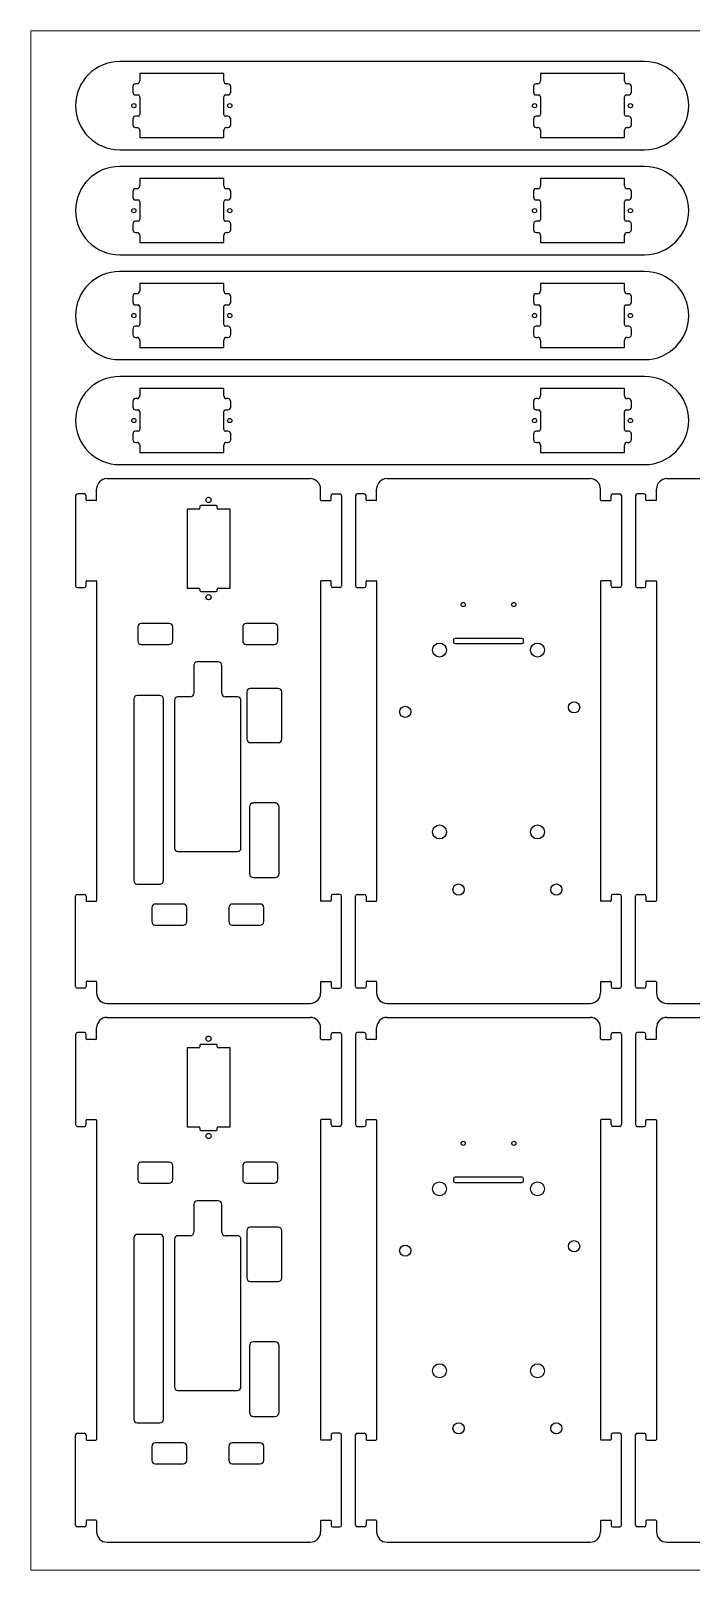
# Model space of a CAD drawing. Header units: inches. Extents: x 24 to 904, y -485 to 16.
# Drawn here: x 24.4 to 213.1, y -423.6 to 16.4 of the extents above; entities that cross this region are included whole.
import ezdxf

# ---------------------------------------------------------------- set-up
doc = ezdxf.new("R2010")
doc.units = ezdxf.units.IN
doc.header["$MEASUREMENT"] = 0
doc.layers.get('0').update_dxf_attribs({"lineweight": 18})

msp = doc.modelspace()

# ---------------------------------------------------------------- linework, layer by layer
for p, q in [((24.39, 16.45), (24.39, -423.55)), ((904.39, 16.45), (24.39, 16.45)), ((24.39, -423.55), (904.39, -423.55))]:
    msp.add_line(p, q)
at = {"color": 7, "linetype": 'Continuous', "lineweight": 25}
for p, q in [((199.79, 7.65), (49.79, 7.65)), ((53.54, 0.5), (53.54, -1.1)), ((54.74, 1.3), (54.34, 1.3)), ((79.54, 4.2), (55.54, 4.2)), ((55.54, 4.2), (55.54, 2.1)), ((79.54, 2.1), (79.54, 4.2)), ((80.74, 1.3), (80.34, 1.3)), ((81.54, -1.1), (81.54, 0.5)), ((168.04, 0.5), (168.04, -1.1)), ((169.24, 1.3), (168.84, 1.3)), ((194.04, 4.2), (170.04, 4.2)), ((170.04, 4.2), (170.04, 2.1)), ((194.04, 2.1), (194.04, 4.2)), ((195.24, 1.3), (194.84, 1.3)), ((196.04, -1.1), (196.04, 0.5)), ((54.34, -1.9), (55.04, -1.9)), ((55.54, -2.4), (55.54, -7.5)), ((79.54, -7.5), (79.54, -2.4)), ((80.04, -1.9), (80.74, -1.9)), ((168.84, -1.9), (169.54, -1.9)), ((170.04, -2.4), (170.04, -7.5)), ((194.04, -7.5), (194.04, -2.4)), ((194.54, -1.9), (195.24, -1.9)), ((55.04, -8), (54.34, -8)), ((80.74, -8), (80.04, -8)), ((169.54, -8), (168.84, -8)), ((195.24, -8), (194.54, -8)), ((53.54, -8.8), (53.54, -10.4)), ((54.34, -11.2), (54.74, -11.2)), ((55.54, -12), (55.54, -14.1)), ((79.54, -14.1), (79.54, -12)), ((80.34, -11.2), (80.74, -11.2)), ((81.54, -10.4), (81.54, -8.8)), ((168.04, -8.8), (168.04, -10.4)), ((168.84, -11.2), (169.24, -11.2)), ((170.04, -12), (170.04, -14.1)), ((194.04, -14.1), (194.04, -12)), ((194.84, -11.2), (195.24, -11.2)), ((196.04, -10.4), (196.04, -8.8)), ((49.79, -17.55), (199.79, -17.55)), ((55.54, -14.1), (79.54, -14.1)), ((170.04, -14.1), (194.04, -14.1)), ((199.79, -22.35), (49.79, -22.35)), ((79.54, -25.8), (55.54, -25.8)), ((55.54, -25.8), (55.54, -27.9)), ((79.54, -27.9), (79.54, -25.8)), ((194.04, -25.8), (170.04, -25.8)), ((170.04, -25.8), (170.04, -27.9)), ((194.04, -27.9), (194.04, -25.8)), ((53.54, -29.5), (53.54, -31.1)), ((54.74, -28.7), (54.34, -28.7)), ((80.74, -28.7), (80.34, -28.7)), ((81.54, -31.1), (81.54, -29.5)), ((168.04, -29.5), (168.04, -31.1)), ((169.24, -28.7), (168.84, -28.7)), ((195.24, -28.7), (194.84, -28.7)), ((196.04, -31.1), (196.04, -29.5)), ((54.34, -31.9), (55.04, -31.9)), ((55.54, -32.4), (55.54, -37.5)), ((79.54, -37.5), (79.54, -32.4)), ((80.04, -31.9), (80.74, -31.9)), ((168.84, -31.9), (169.54, -31.9)), ((170.04, -32.4), (170.04, -37.5)), ((194.04, -37.5), (194.04, -32.4)), ((194.54, -31.9), (195.24, -31.9)), ((53.54, -38.8), (53.54, -40.4)), ((55.04, -38), (54.34, -38)), ((80.74, -38), (80.04, -38)), ((81.54, -40.4), (81.54, -38.8)), ((168.04, -38.8), (168.04, -40.4)), ((169.54, -38), (168.84, -38)), ((195.24, -38), (194.54, -38)), ((196.04, -40.4), (196.04, -38.8)), ((54.34, -41.2), (54.74, -41.2)), ((55.54, -42), (55.54, -44.1)), ((79.54, -44.1), (79.54, -42)), ((80.34, -41.2), (80.74, -41.2)), ((168.84, -41.2), (169.24, -41.2)), ((170.04, -42), (170.04, -44.1)), ((194.04, -44.1), (194.04, -42)), ((194.84, -41.2), (195.24, -41.2)), ((49.79, -47.55), (199.79, -47.55)), ((55.54, -44.1), (79.54, -44.1)), ((170.04, -44.1), (194.04, -44.1)), ((199.79, -52.35), (49.79, -52.35)), ((79.54, -55.8), (55.54, -55.8)), ((55.54, -55.8), (55.54, -57.9)), ((79.54, -57.9), (79.54, -55.8)), ((194.04, -55.8), (170.04, -55.8)), ((170.04, -55.8), (170.04, -57.9)), ((194.04, -57.9), (194.04, -55.8)), ((53.54, -59.5), (53.54, -61.1)), ((54.74, -58.7), (54.34, -58.7)), ((80.74, -58.7), (80.34, -58.7)), ((81.54, -61.1), (81.54, -59.5)), ((168.04, -59.5), (168.04, -61.1)), ((169.24, -58.7), (168.84, -58.7)), ((195.24, -58.7), (194.84, -58.7)), ((196.04, -61.1), (196.04, -59.5)), ((54.34, -61.9), (55.04, -61.9)), ((55.54, -62.4), (55.54, -67.5)), ((79.54, -67.5), (79.54, -62.4)), ((80.04, -61.9), (80.74, -61.9)), ((168.84, -61.9), (169.54, -61.9)), ((170.04, -62.4), (170.04, -67.5)), ((194.04, -67.5), (194.04, -62.4)), ((194.54, -61.9), (195.24, -61.9)), ((53.54, -68.8), (53.54, -70.4)), ((55.04, -68), (54.34, -68)), ((80.74, -68), (80.04, -68)), ((81.54, -70.4), (81.54, -68.8)), ((168.04, -68.8), (168.04, -70.4)), ((169.54, -68), (168.84, -68)), ((195.24, -68), (194.54, -68)), ((196.04, -70.4), (196.04, -68.8)), ((54.34, -71.2), (54.74, -71.2)), ((55.54, -72), (55.54, -74.1)), ((55.54, -74.1), (79.54, -74.1)), ((79.54, -74.1), (79.54, -72)), ((80.34, -71.2), (80.74, -71.2)), ((168.84, -71.2), (169.24, -71.2)), ((170.04, -72), (170.04, -74.1)), ((170.04, -74.1), (194.04, -74.1)), ((194.04, -74.1), (194.04, -72)), ((194.84, -71.2), (195.24, -71.2)), ((49.79, -77.55), (199.79, -77.55)), ((199.79, -82.35), (49.79, -82.35)), ((79.54, -85.8), (55.54, -85.8)), ((55.54, -85.8), (55.54, -87.9)), ((79.54, -87.9), (79.54, -85.8)), ((194.04, -85.8), (170.04, -85.8)), ((170.04, -85.8), (170.04, -87.9)), ((194.04, -87.9), (194.04, -85.8)), ((53.54, -89.5), (53.54, -91.1)), ((54.74, -88.7), (54.34, -88.7)), ((54.34, -91.9), (55.04, -91.9)), ((80.04, -91.9), (80.74, -91.9)), ((80.74, -88.7), (80.34, -88.7)), ((81.54, -91.1), (81.54, -89.5)), ((168.04, -89.5), (168.04, -91.1)), ((169.24, -88.7), (168.84, -88.7)), ((168.84, -91.9), (169.54, -91.9)), ((194.54, -91.9), (195.24, -91.9)), ((195.24, -88.7), (194.84, -88.7)), ((196.04, -91.1), (196.04, -89.5)), ((55.54, -92.4), (55.54, -97.5)), ((79.54, -97.5), (79.54, -92.4)), ((170.04, -92.4), (170.04, -97.5)), ((194.04, -97.5), (194.04, -92.4)), ((53.54, -98.8), (53.54, -100.4)), ((55.04, -98), (54.34, -98)), ((80.74, -98), (80.04, -98)), ((81.54, -100.4), (81.54, -98.8)), ((168.04, -98.8), (168.04, -100.4)), ((169.54, -98), (168.84, -98)), ((195.24, -98), (194.54, -98)), ((196.04, -100.4), (196.04, -98.8)), ((54.34, -101.2), (54.74, -101.2)), ((55.54, -102), (55.54, -104.1)), ((55.54, -104.1), (79.54, -104.1)), ((79.54, -104.1), (79.54, -102)), ((80.34, -101.2), (80.74, -101.2)), ((168.84, -101.2), (169.24, -101.2)), ((170.04, -102), (170.04, -104.1)), ((170.04, -104.1), (194.04, -104.1)), ((194.04, -104.1), (194.04, -102)), ((194.84, -101.2), (195.24, -101.2)), ((49.79, -107.55), (199.79, -107.55)), ((46.19, -111.55), (104.19, -111.55)), ((126.19, -111.55), (184.19, -111.55)), ((206.19, -111.55), (264.19, -111.55)), ((37.19, -116.4), (37.19, -142.2)), ((39.69, -115.9), (37.69, -115.9)), ((40.19, -117.65), (40.19, -116.4)), ((42.99, -117.85), (40.39, -117.85)), ((43.19, -117.65), (43.19, -114.55)), ((107.19, -117.65), (107.19, -114.55)), ((107.39, -117.85), (109.99, -117.85)), ((110.19, -117.65), (110.19, -116.4)), ((110.69, -115.9), (112.69, -115.9)), ((113.19, -116.4), (113.19, -142.2)), ((117.19, -116.4), (117.19, -142.2)), ((119.69, -115.9), (117.69, -115.9)), ((120.19, -117.65), (120.19, -116.4)), ((122.99, -117.85), (120.39, -117.85)), ((123.19, -117.65), (123.19, -114.55)), ((187.19, -117.65), (187.19, -114.55)), ((187.39, -117.85), (189.99, -117.85)), ((190.19, -117.65), (190.19, -116.4)), ((190.69, -115.9), (192.69, -115.9)), ((193.19, -116.4), (193.19, -142.2)), ((197.19, -116.4), (197.19, -142.2)), ((199.69, -115.9), (197.69, -115.9)), ((200.19, -117.65), (200.19, -116.4)), ((202.99, -117.85), (200.39, -117.85)), ((203.19, -117.65), (203.19, -114.55)), ((69.04, -120.25), (69.04, -142.85)), ((72.39, -120.25), (69.04, -120.25)), ((72.69, -119.55), (72.69, -119.95)), ((77.39, -119.25), (72.99, -119.25)), ((77.69, -119.95), (77.69, -119.55)), ((81.34, -120.25), (77.99, -120.25)), ((81.34, -142.85), (81.34, -120.25)), ((40.39, -140.75), (42.99, -140.75)), ((109.99, -140.75), (107.39, -140.75)), ((120.39, -140.75), (122.99, -140.75)), ((189.99, -140.75), (187.39, -140.75)), ((200.39, -140.75), (202.99, -140.75)), ((37.69, -142.7), (39.69, -142.7)), ((40.19, -142.2), (40.19, -140.95)), ((43.19, -140.95), (43.19, -232.15)), ((69.04, -142.85), (72.39, -142.85)), ((72.69, -143.15), (72.69, -143.55)), ((72.99, -143.85), (77.39, -143.85)), ((77.69, -143.55), (77.69, -143.15)), ((77.99, -142.85), (81.34, -142.85)), ((107.19, -140.95), (107.19, -232.15)), ((110.19, -142.2), (110.19, -140.95)), ((112.69, -142.7), (110.69, -142.7)), ((117.69, -142.7), (119.69, -142.7)), ((120.19, -142.2), (120.19, -140.95)), ((123.19, -140.95), (123.19, -232.15)), ((187.19, -140.95), (187.19, -232.15)), ((190.19, -142.2), (190.19, -140.95)), ((192.69, -142.7), (190.69, -142.7)), ((197.69, -142.7), (199.69, -142.7)), ((200.19, -142.2), (200.19, -140.95)), ((203.19, -140.95), (203.19, -232.15)), ((54.95, -153.95), (54.95, -157.95)), ((63.95, -152.95), (55.95, -152.95)), ((64.95, -157.95), (64.95, -153.95)), ((84.95, -153.95), (84.95, -157.95)), ((93.95, -152.95), (85.95, -152.95)), ((94.95, -157.95), (94.95, -153.95)), ((145.19, -157.66), (145.19, -158.26)), ((164.74, -157.21), (145.64, -157.21)), ((165.19, -158.26), (165.19, -157.66)), ((55.95, -158.95), (63.95, -158.95)), ((85.95, -158.95), (93.95, -158.95)), ((145.64, -158.71), (164.74, -158.71)), ((70.95, -164.95), (70.95, -172.95)), ((77.95, -163.95), (71.95, -163.95)), ((78.95, -172.95), (78.95, -164.95)), ((95.1, -171.52), (87.1, -171.52)), ((53.83, -174.56), (53.83, -226.45)), ((61.3, -173.56), (54.83, -173.56)), ((62.3, -226.45), (62.3, -174.56)), ((65.45, -174.95), (65.45, -217.15)), ((69.95, -173.95), (66.45, -173.95)), ((83.45, -173.95), (79.95, -173.95)), ((84.45, -217.15), (84.45, -174.95)), ((86.1, -172.52), (86.1, -186.02)), ((96.1, -186.02), (96.1, -172.52)), ((87.1, -187.02), (95.1, -187.02)), ((86.87, -205.39), (86.87, -224.46)), ((94.22, -204.26), (87.99, -204.26)), ((95.34, -224.46), (95.34, -205.39)), ((66.45, -218.15), (83.45, -218.15)), ((54.83, -227.45), (61.3, -227.45)), ((87.99, -225.58), (94.22, -225.58)), ((37.19, -256.7), (37.19, -230.9)), ((37.69, -230.4), (39.69, -230.4)), ((40.19, -230.9), (40.19, -232.15)), ((40.39, -232.35), (42.99, -232.35)), ((67.95, -233.15), (59.95, -233.15)), ((89.95, -233.15), (81.95, -233.15)), ((109.99, -232.35), (107.39, -232.35)), ((110.19, -230.9), (110.19, -232.15)), ((112.69, -230.4), (110.69, -230.4)), ((113.19, -256.7), (113.19, -230.9)), ((117.19, -256.7), (117.19, -230.9)), ((117.69, -230.4), (119.69, -230.4)), ((120.19, -230.9), (120.19, -232.15)), ((120.39, -232.35), (122.99, -232.35)), ((189.99, -232.35), (187.39, -232.35)), ((190.19, -230.9), (190.19, -232.15)), ((192.69, -230.4), (190.69, -230.4)), ((193.19, -256.7), (193.19, -230.9)), ((197.19, -256.7), (197.19, -230.9)), ((197.69, -230.4), (199.69, -230.4)), ((200.19, -230.9), (200.19, -232.15)), ((200.39, -232.35), (202.99, -232.35)), ((58.95, -234.15), (58.95, -238.15)), ((68.95, -238.15), (68.95, -234.15)), ((80.95, -234.15), (80.95, -238.15)), ((90.95, -238.15), (90.95, -234.15)), ((59.95, -239.15), (67.95, -239.15)), ((81.95, -239.15), (89.95, -239.15)), ((39.69, -257.2), (37.69, -257.2)), ((40.19, -255.45), (40.19, -256.7)), ((42.99, -255.25), (40.39, -255.25)), ((43.19, -255.45), (43.19, -258.55)), ((107.19, -255.45), (107.19, -258.55)), ((107.39, -255.25), (109.99, -255.25)), ((110.19, -255.45), (110.19, -256.7)), ((110.69, -257.2), (112.69, -257.2)), ((119.69, -257.2), (117.69, -257.2)), ((120.19, -255.45), (120.19, -256.7)), ((122.99, -255.25), (120.39, -255.25)), ((123.19, -255.45), (123.19, -258.55)), ((187.19, -255.45), (187.19, -258.55)), ((187.39, -255.25), (189.99, -255.25)), ((190.19, -255.45), (190.19, -256.7)), ((190.69, -257.2), (192.69, -257.2)), ((199.69, -257.2), (197.69, -257.2)), ((200.19, -255.45), (200.19, -256.7)), ((202.99, -255.25), (200.39, -255.25)), ((203.19, -255.45), (203.19, -258.55)), ((46.19, -261.55), (104.19, -261.55)), ((126.19, -261.55), (184.19, -261.55)), ((206.19, -261.55), (264.19, -261.55)), ((46.19, -265.55), (104.19, -265.55)), ((126.19, -265.55), (184.19, -265.55)), ((206.19, -265.55), (264.19, -265.55)), ((37.19, -270.4), (37.19, -296.2)), ((39.69, -269.9), (37.69, -269.9)), ((40.19, -271.65), (40.19, -270.4)), ((42.99, -271.85), (40.39, -271.85)), ((43.19, -271.65), (43.19, -268.55)), ((107.19, -271.65), (107.19, -268.55)), ((107.39, -271.85), (109.99, -271.85)), ((110.19, -271.65), (110.19, -270.4)), ((110.69, -269.9), (112.69, -269.9)), ((113.19, -270.4), (113.19, -296.2)), ((117.19, -270.4), (117.19, -296.2)), ((119.69, -269.9), (117.69, -269.9)), ((120.19, -271.65), (120.19, -270.4)), ((122.99, -271.85), (120.39, -271.85)), ((123.19, -271.65), (123.19, -268.55)), ((187.19, -271.65), (187.19, -268.55)), ((187.39, -271.85), (189.99, -271.85)), ((190.19, -271.65), (190.19, -270.4)), ((190.69, -269.9), (192.69, -269.9)), ((193.19, -270.4), (193.19, -296.2)), ((197.19, -270.4), (197.19, -296.2)), ((199.69, -269.9), (197.69, -269.9)), ((200.19, -271.65), (200.19, -270.4)), ((202.99, -271.85), (200.39, -271.85)), ((203.19, -271.65), (203.19, -268.55)), ((69.04, -274.25), (69.04, -296.85)), ((72.39, -274.25), (69.04, -274.25)), ((72.69, -273.55), (72.69, -273.95)), ((77.39, -273.25), (72.99, -273.25)), ((77.69, -273.95), (77.69, -273.55)), ((81.34, -274.25), (77.99, -274.25)), ((81.34, -296.85), (81.34, -274.25)), ((40.39, -294.75), (42.99, -294.75)), ((109.99, -294.75), (107.39, -294.75)), ((120.39, -294.75), (122.99, -294.75)), ((189.99, -294.75), (187.39, -294.75)), ((200.39, -294.75), (202.99, -294.75)), ((37.69, -296.7), (39.69, -296.7)), ((40.19, -296.2), (40.19, -294.95)), ((43.19, -294.95), (43.19, -386.15)), ((69.04, -296.85), (72.39, -296.85)), ((72.69, -297.15), (72.69, -297.55)), ((72.99, -297.85), (77.39, -297.85)), ((77.69, -297.55), (77.69, -297.15)), ((77.99, -296.85), (81.34, -296.85)), ((107.19, -294.95), (107.19, -386.15)), ((110.19, -296.2), (110.19, -294.95)), ((112.69, -296.7), (110.69, -296.7)), ((117.69, -296.7), (119.69, -296.7)), ((120.19, -296.2), (120.19, -294.95)), ((123.19, -294.95), (123.19, -386.15)), ((187.19, -294.95), (187.19, -386.15)), ((190.19, -296.2), (190.19, -294.95)), ((192.69, -296.7), (190.69, -296.7)), ((197.69, -296.7), (199.69, -296.7)), ((200.19, -296.2), (200.19, -294.95)), ((203.19, -294.95), (203.19, -386.15)), ((54.95, -307.95), (54.95, -311.95)), ((63.95, -306.95), (55.95, -306.95)), ((64.95, -311.95), (64.95, -307.95)), ((84.95, -307.95), (84.95, -311.95)), ((93.95, -306.95), (85.95, -306.95)), ((94.95, -311.95), (94.95, -307.95)), ((145.19, -311.66), (145.19, -312.26)), ((164.74, -311.21), (145.64, -311.21)), ((165.19, -312.26), (165.19, -311.66)), ((55.95, -312.95), (63.95, -312.95)), ((85.95, -312.95), (93.95, -312.95)), ((145.64, -312.71), (164.74, -312.71)), ((70.95, -318.95), (70.95, -326.95)), ((77.95, -317.95), (71.95, -317.95)), ((78.95, -326.95), (78.95, -318.95)), ((95.1, -325.52), (87.1, -325.52)), ((53.83, -328.56), (53.83, -380.45)), ((61.3, -327.56), (54.83, -327.56)), ((62.3, -380.45), (62.3, -328.56)), ((65.45, -328.95), (65.45, -371.15)), ((69.95, -327.95), (66.45, -327.95)), ((83.45, -327.95), (79.95, -327.95)), ((84.45, -371.15), (84.45, -328.95)), ((86.1, -326.52), (86.1, -340.02)), ((96.1, -340.02), (96.1, -326.52)), ((87.1, -341.02), (95.1, -341.02)), ((86.87, -359.39), (86.87, -378.46)), ((94.22, -358.26), (87.99, -358.26)), ((95.34, -378.46), (95.34, -359.39)), ((66.45, -372.15), (83.45, -372.15)), ((54.83, -381.45), (61.3, -381.45)), ((87.99, -379.58), (94.22, -379.58)), ((37.19, -410.7), (37.19, -384.9)), ((37.69, -384.4), (39.69, -384.4)), ((40.19, -384.9), (40.19, -386.15)), ((40.39, -386.35), (42.99, -386.35)), ((67.95, -387.15), (59.95, -387.15)), ((89.95, -387.15), (81.95, -387.15)), ((109.99, -386.35), (107.39, -386.35)), ((110.19, -384.9), (110.19, -386.15)), ((112.69, -384.4), (110.69, -384.4)), ((113.19, -410.7), (113.19, -384.9)), ((117.19, -410.7), (117.19, -384.9)), ((117.69, -384.4), (119.69, -384.4)), ((120.19, -384.9), (120.19, -386.15)), ((120.39, -386.35), (122.99, -386.35)), ((189.99, -386.35), (187.39, -386.35)), ((190.19, -384.9), (190.19, -386.15)), ((192.69, -384.4), (190.69, -384.4)), ((193.19, -410.7), (193.19, -384.9)), ((197.19, -410.7), (197.19, -384.9)), ((197.69, -384.4), (199.69, -384.4)), ((200.19, -384.9), (200.19, -386.15)), ((200.39, -386.35), (202.99, -386.35)), ((58.95, -388.15), (58.95, -392.15)), ((68.95, -392.15), (68.95, -388.15)), ((80.95, -388.15), (80.95, -392.15)), ((90.95, -392.15), (90.95, -388.15)), ((59.95, -393.15), (67.95, -393.15)), ((81.95, -393.15), (89.95, -393.15)), ((39.69, -411.2), (37.69, -411.2)), ((40.19, -409.45), (40.19, -410.7)), ((42.99, -409.25), (40.39, -409.25)), ((43.19, -409.45), (43.19, -412.55)), ((107.19, -409.45), (107.19, -412.55)), ((107.39, -409.25), (109.99, -409.25)), ((110.19, -409.45), (110.19, -410.7)), ((110.69, -411.2), (112.69, -411.2)), ((119.69, -411.2), (117.69, -411.2)), ((120.19, -409.45), (120.19, -410.7)), ((122.99, -409.25), (120.39, -409.25)), ((123.19, -409.45), (123.19, -412.55)), ((187.19, -409.45), (187.19, -412.55)), ((187.39, -409.25), (189.99, -409.25)), ((190.19, -409.45), (190.19, -410.7)), ((190.69, -411.2), (192.69, -411.2)), ((199.69, -411.2), (197.69, -411.2)), ((200.19, -409.45), (200.19, -410.7)), ((202.99, -409.25), (200.39, -409.25)), ((203.19, -409.45), (203.19, -412.55)), ((46.19, -415.55), (104.19, -415.55)), ((126.19, -415.55), (184.19, -415.55)), ((206.19, -415.55), (264.19, -415.55))]:
    msp.add_line(p, q, dxfattribs=at)
for centre, radius in [((53.84, -4.95), 0.6), ((81.24, -4.95), 0.6), ((168.34, -4.95), 0.6), ((195.74, -4.95), 0.6), ((53.84, -34.95), 0.6), ((81.24, -34.95), 0.6), ((168.34, -34.95), 0.6), ((195.74, -34.95), 0.6), ((53.84, -64.95), 0.6), ((81.24, -64.95), 0.6), ((168.34, -64.95), 0.6), ((195.74, -64.95), 0.6), ((53.84, -94.95), 0.6), ((81.24, -94.95), 0.6), ((168.34, -94.95), 0.6), ((195.74, -94.95), 0.6), ((75.19, -117.65), 0.75), ((75.19, -145.45), 0.75), ((147.96, -147.55), 0.6), ((162.42, -147.55), 0.6), ((141.19, -160.55), 2), ((169.19, -160.55), 2), ((179.65, -176.94), 1.6), ((131.39, -178.21), 1.6), ((141.19, -212.55), 2), ((169.19, -212.55), 2), ((146.63, -229.01), 1.6), ((174.57, -229.01), 1.6), ((75.19, -271.65), 0.75), ((75.19, -299.45), 0.75), ((147.96, -301.55), 0.6), ((162.42, -301.55), 0.6), ((141.19, -314.55), 2), ((169.19, -314.55), 2), ((179.65, -330.94), 1.6), ((131.39, -332.21), 1.6), ((141.19, -366.55), 2), ((169.19, -366.55), 2), ((146.63, -383.01), 1.6), ((174.57, -383.01), 1.6)]:
    msp.add_circle(centre, radius, dxfattribs=at)
for centre, radius, start, end in [((49.79, -4.95), 12.6, 90, 270), ((199.79, -4.95), 12.6, 270, 90), ((54.34, 0.5), 0.8, 90, 180), ((54.74, 2.1), 0.8, 270, 360), ((80.34, 2.1), 0.8, 180, 270), ((80.74, 0.5), 0.8, 0, 90), ((168.84, 0.5), 0.8, 90, 180), ((169.24, 2.1), 0.8, 270, 360), ((194.84, 2.1), 0.8, 180, 270), ((195.24, 0.5), 0.8, 0, 90), ((54.34, -1.1), 0.8, 180, 270), ((55.04, -2.4), 0.5, 360, 90), ((80.04, -2.4), 0.5, 90, 180), ((80.74, -1.1), 0.8, 270, 360), ((168.84, -1.1), 0.8, 180, 270), ((169.54, -2.4), 0.5, 0, 90), ((194.54, -2.4), 0.5, 90, 180), ((195.24, -1.1), 0.8, 270, 360), ((54.34, -8.8), 0.8, 90, 180), ((55.04, -7.5), 0.5, 270, 0), ((80.04, -7.5), 0.5, 180, 270), ((80.74, -8.8), 0.8, 360, 90), ((168.84, -8.8), 0.8, 90, 180), ((169.54, -7.5), 0.5, 270, 0), ((194.54, -7.5), 0.5, 180, 270), ((195.24, -8.8), 0.8, 0, 90), ((54.34, -10.4), 0.8, 180, 270), ((54.74, -12), 0.8, 0, 90), ((80.34, -12), 0.8, 90, 180), ((80.74, -10.4), 0.8, 270, 0), ((168.84, -10.4), 0.8, 180, 270), ((169.24, -12), 0.8, 0, 90), ((194.84, -12), 0.8, 90, 180), ((195.24, -10.4), 0.8, 270, 0), ((49.79, -34.95), 12.6, 90, 270), ((199.79, -34.95), 12.6, 270, 90), ((54.34, -29.5), 0.8, 90, 180), ((54.74, -27.9), 0.8, 270, 360), ((80.34, -27.9), 0.8, 180, 270), ((80.74, -29.5), 0.8, 0, 90), ((168.84, -29.5), 0.8, 90, 180), ((169.24, -27.9), 0.8, 270, 360), ((194.84, -27.9), 0.8, 180, 270), ((195.24, -29.5), 0.8, 0, 90), ((54.34, -31.1), 0.8, 180, 270), ((55.04, -32.4), 0.5, 0, 90), ((80.04, -32.4), 0.5, 90, 180), ((80.74, -31.1), 0.8, 270, 360), ((168.84, -31.1), 0.8, 180, 270), ((169.54, -32.4), 0.5, 0, 90), ((194.54, -32.4), 0.5, 90, 180), ((195.24, -31.1), 0.8, 270, 0), ((54.34, -38.8), 0.8, 90, 180), ((55.04, -37.5), 0.5, 270, 0), ((80.04, -37.5), 0.5, 180, 270), ((80.74, -38.8), 0.8, 0, 90), ((168.84, -38.8), 0.8, 90, 180), ((169.54, -37.5), 0.5, 270, 0), ((194.54, -37.5), 0.5, 180, 270), ((195.24, -38.8), 0.8, 0, 90), ((54.34, -40.4), 0.8, 180, 270), ((54.74, -42), 0.8, 0, 90), ((80.34, -42), 0.8, 90, 180), ((80.74, -40.4), 0.8, 270, 0), ((168.84, -40.4), 0.8, 180, 270), ((169.24, -42), 0.8, 0, 90), ((194.84, -42), 0.8, 90, 180), ((195.24, -40.4), 0.8, 270, 0), ((49.79, -64.95), 12.6, 90, 270), ((199.79, -64.95), 12.6, 270, 90), ((54.34, -59.5), 0.8, 90, 180), ((54.34, -61.1), 0.8, 180, 270), ((54.74, -57.9), 0.8, 270, 360), ((80.34, -57.9), 0.8, 180, 270), ((80.74, -59.5), 0.8, 0, 90), ((80.74, -61.1), 0.8, 270, 360), ((168.84, -59.5), 0.8, 90, 180), ((168.84, -61.1), 0.8, 180, 270), ((169.24, -57.9), 0.8, 270, 0), ((194.84, -57.9), 0.8, 180, 270), ((195.24, -59.5), 0.8, 360, 90), ((195.24, -61.1), 0.8, 270, 0), ((55.04, -62.4), 0.5, 0, 90), ((80.04, -62.4), 0.5, 90, 180), ((169.54, -62.4), 0.5, 0, 90), ((194.54, -62.4), 0.5, 90, 180), ((54.34, -68.8), 0.8, 90, 180), ((55.04, -67.5), 0.5, 270, 0), ((80.04, -67.5), 0.5, 180, 270), ((80.74, -68.8), 0.8, 0, 90), ((168.84, -68.8), 0.8, 90, 180), ((169.54, -67.5), 0.5, 270, 0), ((194.54, -67.5), 0.5, 180, 270), ((195.24, -68.8), 0.8, 0, 90), ((54.34, -70.4), 0.8, 180, 270), ((54.74, -72), 0.8, 0, 90), ((80.34, -72), 0.8, 90, 180), ((80.74, -70.4), 0.8, 270, 360), ((168.84, -70.4), 0.8, 180, 270), ((169.24, -72), 0.8, 0, 90), ((194.84, -72), 0.8, 90, 180), ((195.24, -70.4), 0.8, 270, 0), ((49.79, -94.95), 12.6, 90, 270), ((199.79, -94.95), 12.6, 270, 90), ((54.74, -87.9), 0.8, 270, 360), ((80.34, -87.9), 0.8, 180, 270), ((169.24, -87.9), 0.8, 270, 360), ((194.84, -87.9), 0.8, 180, 270), ((54.34, -89.5), 0.8, 90, 180), ((54.34, -91.1), 0.8, 180, 270), ((55.04, -92.4), 0.5, 360, 90), ((80.04, -92.4), 0.5, 90, 180), ((80.74, -89.5), 0.8, 360, 90), ((80.74, -91.1), 0.8, 270, 360), ((168.84, -89.5), 0.8, 90, 180), ((168.84, -91.1), 0.8, 180, 270), ((169.54, -92.4), 0.5, 360, 90), ((194.54, -92.4), 0.5, 90, 180), ((195.24, -89.5), 0.8, 0, 90), ((195.24, -91.1), 0.8, 270, 0), ((54.34, -98.8), 0.8, 90, 180), ((54.34, -100.4), 0.8, 180, 270), ((55.04, -97.5), 0.5, 270, 0), ((80.04, -97.5), 0.5, 180, 270), ((80.74, -98.8), 0.8, 360, 90), ((80.74, -100.4), 0.8, 270, 360), ((168.84, -98.8), 0.8, 90, 180), ((168.84, -100.4), 0.8, 180, 270), ((169.54, -97.5), 0.5, 270, 0), ((194.54, -97.5), 0.5, 180, 270), ((195.24, -98.8), 0.8, 0, 90), ((195.24, -100.4), 0.8, 270, 0), ((54.74, -102), 0.8, 0, 90), ((80.34, -102), 0.8, 90, 180), ((169.24, -102), 0.8, 0, 90), ((194.84, -102), 0.8, 90, 180), ((46.19, -114.55), 3, 90, 180), ((104.19, -114.55), 3, 0, 90), ((126.19, -114.55), 3, 90, 180), ((184.19, -114.55), 3, 0, 90), ((206.19, -114.55), 3, 90, 180), ((37.69, -116.4), 0.5, 90, 180), ((39.69, -116.4), 0.5, 0, 90), ((40.39, -117.65), 0.2, 180, 270), ((42.99, -117.65), 0.2, 270, 360), ((107.39, -117.65), 0.2, 180, 270), ((109.99, -117.65), 0.2, 270, 0), ((110.69, -116.4), 0.5, 90, 180), ((112.69, -116.4), 0.5, 0, 90), ((117.69, -116.4), 0.5, 90, 180), ((119.69, -116.4), 0.5, 0, 90), ((120.39, -117.65), 0.2, 180, 270), ((122.99, -117.65), 0.2, 270, 0), ((187.39, -117.65), 0.2, 180, 270), ((189.99, -117.65), 0.2, 270, 0), ((190.69, -116.4), 0.5, 90, 180), ((192.69, -116.4), 0.5, 0, 90), ((197.69, -116.4), 0.5, 90, 180), ((199.69, -116.4), 0.5, 0, 90), ((200.39, -117.65), 0.2, 180, 270), ((202.99, -117.65), 0.2, 270, 0), ((72.39, -119.95), 0.3, 270, 0), ((72.99, -119.55), 0.3, 90, 180), ((77.39, -119.55), 0.3, 0, 90), ((77.99, -119.95), 0.3, 180, 270), ((40.39, -140.95), 0.2, 90, 180), ((42.99, -140.95), 0.2, 0, 90), ((107.39, -140.95), 0.2, 90, 180), ((109.99, -140.95), 0.2, 0, 90), ((120.39, -140.95), 0.2, 90, 180), ((122.99, -140.95), 0.2, 0, 90), ((187.39, -140.95), 0.2, 90, 180), ((189.99, -140.95), 0.2, 0, 90), ((200.39, -140.95), 0.2, 90, 180), ((202.99, -140.95), 0.2, 0, 90), ((37.69, -142.2), 0.5, 180, 270), ((39.69, -142.2), 0.5, 270, 0), ((72.39, -143.15), 0.3, 0, 90), ((72.99, -143.55), 0.3, 180, 270), ((77.39, -143.55), 0.3, 270, 0), ((77.99, -143.15), 0.3, 90, 180), ((110.69, -142.2), 0.5, 180, 270), ((112.69, -142.2), 0.5, 270, 0), ((117.69, -142.2), 0.5, 180, 270), ((119.69, -142.2), 0.5, 270, 0), ((190.69, -142.2), 0.5, 180, 270), ((192.69, -142.2), 0.5, 270, 0), ((197.69, -142.2), 0.5, 180, 270), ((199.69, -142.2), 0.5, 270, 0), ((55.95, -153.95), 1, 90, 180), ((63.95, -153.95), 1, 0, 90), ((85.95, -153.95), 1, 90, 180), ((93.95, -153.95), 1, 0, 90), ((55.95, -157.95), 1, 180, 270), ((63.95, -157.95), 1, 270, 0), ((85.95, -157.95), 1, 180, 270), ((93.95, -157.95), 1, 270, 360), ((145.64, -157.66), 0.45, 90, 180), ((145.64, -158.26), 0.45, 180, 270), ((164.74, -157.66), 0.45, 0, 90), ((164.74, -158.26), 0.45, 270, 0), ((71.95, -164.95), 1, 90, 180), ((77.95, -164.95), 1, 0, 90), ((87.1, -172.52), 1, 90, 180), ((95.1, -172.52), 1, 0, 90), ((54.83, -174.56), 1, 90, 180), ((61.3, -174.56), 1, 0, 90), ((66.45, -174.95), 1, 90, 180), ((69.95, -172.95), 1, 270, 0), ((79.95, -172.95), 1, 180, 270), ((83.45, -174.95), 1, 0, 90), ((87.1, -186.02), 1, 180, 270), ((95.1, -186.02), 1, 270, 0), ((87.99, -205.39), 1.12, 90, 180), ((94.22, -205.39), 1.12, 0, 90), ((66.45, -217.15), 1, 180, 270), ((83.45, -217.15), 1, 270, 0), ((54.83, -226.45), 1, 180, 270), ((61.3, -226.45), 1, 270, 360), ((87.99, -224.46), 1.12, 180, 270), ((94.22, -224.46), 1.12, 270, 0), ((37.69, -230.9), 0.5, 90, 180), ((39.69, -230.9), 0.5, 0, 90), ((40.39, -232.15), 0.2, 180, 270), ((42.99, -232.15), 0.2, 270, 0), ((59.95, -234.15), 1, 90, 180), ((67.95, -234.15), 1, 0, 90), ((81.95, -234.15), 1, 90, 180), ((89.95, -234.15), 1, 0, 90), ((107.39, -232.15), 0.2, 180, 270), ((109.99, -232.15), 0.2, 270, 0), ((110.69, -230.9), 0.5, 90, 180), ((112.69, -230.9), 0.5, 0, 90), ((117.69, -230.9), 0.5, 90, 180), ((119.69, -230.9), 0.5, 0, 90), ((120.39, -232.15), 0.2, 180, 270), ((122.99, -232.15), 0.2, 270, 0), ((187.39, -232.15), 0.2, 180, 270), ((189.99, -232.15), 0.2, 270, 360), ((190.69, -230.9), 0.5, 90, 180), ((192.69, -230.9), 0.5, 0, 90), ((197.69, -230.9), 0.5, 90, 180), ((199.69, -230.9), 0.5, 0, 90), ((200.39, -232.15), 0.2, 180, 270), ((202.99, -232.15), 0.2, 270, 360), ((59.95, -238.15), 1, 180, 270), ((67.95, -238.15), 1, 270, 0), ((81.95, -238.15), 1, 180, 270), ((89.95, -238.15), 1, 270, 0), ((37.69, -256.7), 0.5, 180, 270), ((39.69, -256.7), 0.5, 270, 0), ((40.39, -255.45), 0.2, 90, 180), ((42.99, -255.45), 0.2, 0, 90), ((46.19, -258.55), 3, 180, 270), ((104.19, -258.55), 3, 270, 0), ((107.39, -255.45), 0.2, 90, 180), ((109.99, -255.45), 0.2, 0, 90), ((110.69, -256.7), 0.5, 180, 270), ((112.69, -256.7), 0.5, 270, 0), ((117.69, -256.7), 0.5, 180, 270), ((119.69, -256.7), 0.5, 270, 0), ((120.39, -255.45), 0.2, 90, 180), ((122.99, -255.45), 0.2, 360, 90), ((126.19, -258.55), 3, 180, 270), ((184.19, -258.55), 3, 270, 0), ((187.39, -255.45), 0.2, 90, 180), ((189.99, -255.45), 0.2, 0, 90), ((190.69, -256.7), 0.5, 180, 270), ((192.69, -256.7), 0.5, 270, 0), ((197.69, -256.7), 0.5, 180, 270), ((199.69, -256.7), 0.5, 270, 0), ((200.39, -255.45), 0.2, 90, 180), ((202.99, -255.45), 0.2, 0, 90), ((206.19, -258.55), 3, 180, 270), ((46.19, -268.55), 3, 90, 180), ((104.19, -268.55), 3, 0, 90), ((126.19, -268.55), 3, 90, 180), ((184.19, -268.55), 3, 0, 90), ((206.19, -268.55), 3, 90, 180), ((37.69, -270.4), 0.5, 90, 180), ((39.69, -270.4), 0.5, 360, 90), ((40.39, -271.65), 0.2, 180, 270), ((42.99, -271.65), 0.2, 270, 0), ((107.39, -271.65), 0.2, 180, 270), ((109.99, -271.65), 0.2, 270, 0), ((110.69, -270.4), 0.5, 90, 180), ((112.69, -270.4), 0.5, 0, 90), ((117.69, -270.4), 0.5, 90, 180), ((119.69, -270.4), 0.5, 0, 90), ((120.39, -271.65), 0.2, 180, 270), ((122.99, -271.65), 0.2, 270, 0), ((187.39, -271.65), 0.2, 180, 270), ((189.99, -271.65), 0.2, 270, 360), ((190.69, -270.4), 0.5, 90, 180), ((192.69, -270.4), 0.5, 0, 90), ((197.69, -270.4), 0.5, 90, 180), ((199.69, -270.4), 0.5, 0, 90), ((200.39, -271.65), 0.2, 180, 270), ((202.99, -271.65), 0.2, 270, 0), ((72.39, -273.95), 0.3, 270, 0), ((72.99, -273.55), 0.3, 90, 180), ((77.39, -273.55), 0.3, 0, 90), ((77.99, -273.95), 0.3, 180, 270), ((40.39, -294.95), 0.2, 90, 180), ((42.99, -294.95), 0.2, 0, 90), ((107.39, -294.95), 0.2, 90, 180), ((109.99, -294.95), 0.2, 0, 90), ((120.39, -294.95), 0.2, 90, 180), ((122.99, -294.95), 0.2, 360, 90), ((187.39, -294.95), 0.2, 90, 180), ((189.99, -294.95), 0.2, 0, 90), ((200.39, -294.95), 0.2, 90, 180), ((202.99, -294.95), 0.2, 0, 90), ((37.69, -296.2), 0.5, 180, 270), ((39.69, -296.2), 0.5, 270, 0), ((72.39, -297.15), 0.3, 0, 90), ((72.99, -297.55), 0.3, 180, 270), ((77.39, -297.55), 0.3, 270, 0), ((77.99, -297.15), 0.3, 90, 180), ((110.69, -296.2), 0.5, 180, 270), ((112.69, -296.2), 0.5, 270, 0), ((117.69, -296.2), 0.5, 180, 270), ((119.69, -296.2), 0.5, 270, 0), ((190.69, -296.2), 0.5, 180, 270), ((192.69, -296.2), 0.5, 270, 0), ((197.69, -296.2), 0.5, 180, 270), ((199.69, -296.2), 0.5, 270, 0), ((55.95, -307.95), 1, 90, 180), ((63.95, -307.95), 1, 0, 90), ((85.95, -307.95), 1, 90, 180), ((93.95, -307.95), 1, 0, 90), ((55.95, -311.95), 1, 180, 270), ((63.95, -311.95), 1, 270, 0), ((85.95, -311.95), 1, 180, 270), ((93.95, -311.95), 1, 270, 0), ((145.64, -311.66), 0.45, 90, 180), ((145.64, -312.26), 0.45, 180, 270), ((164.74, -311.66), 0.45, 0, 90), ((164.74, -312.26), 0.45, 270, 0), ((71.95, -318.95), 1, 90, 180), ((77.95, -318.95), 1, 0, 90), ((87.1, -326.52), 1, 90, 180), ((95.1, -326.52), 1, 0, 90), ((54.83, -328.56), 1, 90, 180), ((61.3, -328.56), 1, 0, 90), ((66.45, -328.95), 1, 90, 180), ((69.95, -326.95), 1, 270, 0), ((79.95, -326.95), 1, 180, 270), ((83.45, -328.95), 1, 0, 90), ((87.1, -340.02), 1, 180, 270), ((95.1, -340.02), 1, 270, 0), ((87.99, -359.39), 1.12, 90, 180), ((94.22, -359.39), 1.12, 0, 90), ((66.45, -371.15), 1, 180, 270), ((83.45, -371.15), 1, 270, 360), ((54.83, -380.45), 1, 180, 270), ((61.3, -380.45), 1, 270, 360), ((87.99, -378.46), 1.12, 180, 270), ((94.22, -378.46), 1.12, 270, 360), ((37.69, -384.9), 0.5, 90, 180), ((39.69, -384.9), 0.5, 0, 90), ((40.39, -386.15), 0.2, 180, 270), ((42.99, -386.15), 0.2, 270, 0), ((59.95, -388.15), 1, 90, 180), ((67.95, -388.15), 1, 0, 90), ((81.95, -388.15), 1, 90, 180), ((89.95, -388.15), 1, 0, 90), ((107.39, -386.15), 0.2, 180, 270), ((109.99, -386.15), 0.2, 270, 360), ((110.69, -384.9), 0.5, 90, 180), ((112.69, -384.9), 0.5, 0, 90), ((117.69, -384.9), 0.5, 90, 180), ((119.69, -384.9), 0.5, 0, 90), ((120.39, -386.15), 0.2, 180, 270), ((122.99, -386.15), 0.2, 270, 360), ((187.39, -386.15), 0.2, 180, 270), ((189.99, -386.15), 0.2, 270, 360), ((190.69, -384.9), 0.5, 90, 180), ((192.69, -384.9), 0.5, 0, 90), ((197.69, -384.9), 0.5, 90, 180), ((199.69, -384.9), 0.5, 0, 90), ((200.39, -386.15), 0.2, 180, 270), ((202.99, -386.15), 0.2, 270, 0), ((59.95, -392.15), 1, 180, 270), ((67.95, -392.15), 1, 270, 0), ((81.95, -392.15), 1, 180, 270), ((89.95, -392.15), 1, 270, 0), ((37.69, -410.7), 0.5, 180, 270), ((39.69, -410.7), 0.5, 270, 0), ((40.39, -409.45), 0.2, 90, 180), ((42.99, -409.45), 0.2, 0, 90), ((46.19, -412.55), 3, 180, 270), ((104.19, -412.55), 3, 270, 0), ((107.39, -409.45), 0.2, 90, 180), ((109.99, -409.45), 0.2, 360, 90), ((110.69, -410.7), 0.5, 180, 270), ((112.69, -410.7), 0.5, 270, 0), ((117.69, -410.7), 0.5, 180, 270), ((119.69, -410.7), 0.5, 270, 360), ((120.39, -409.45), 0.2, 90, 180), ((122.99, -409.45), 0.2, 0, 90), ((126.19, -412.55), 3, 180, 270), ((184.19, -412.55), 3, 270, 0), ((187.39, -409.45), 0.2, 90, 180), ((189.99, -409.45), 0.2, 0, 90), ((190.69, -410.7), 0.5, 180, 270), ((192.69, -410.7), 0.5, 270, 360), ((197.69, -410.7), 0.5, 180, 270), ((199.69, -410.7), 0.5, 270, 0), ((200.39, -409.45), 0.2, 90, 180), ((202.99, -409.45), 0.2, 360, 90), ((206.19, -412.55), 3, 180, 270)]:
    msp.add_arc(centre, radius, start, end, dxfattribs=at)

doc.saveas('drawing.dxf')
